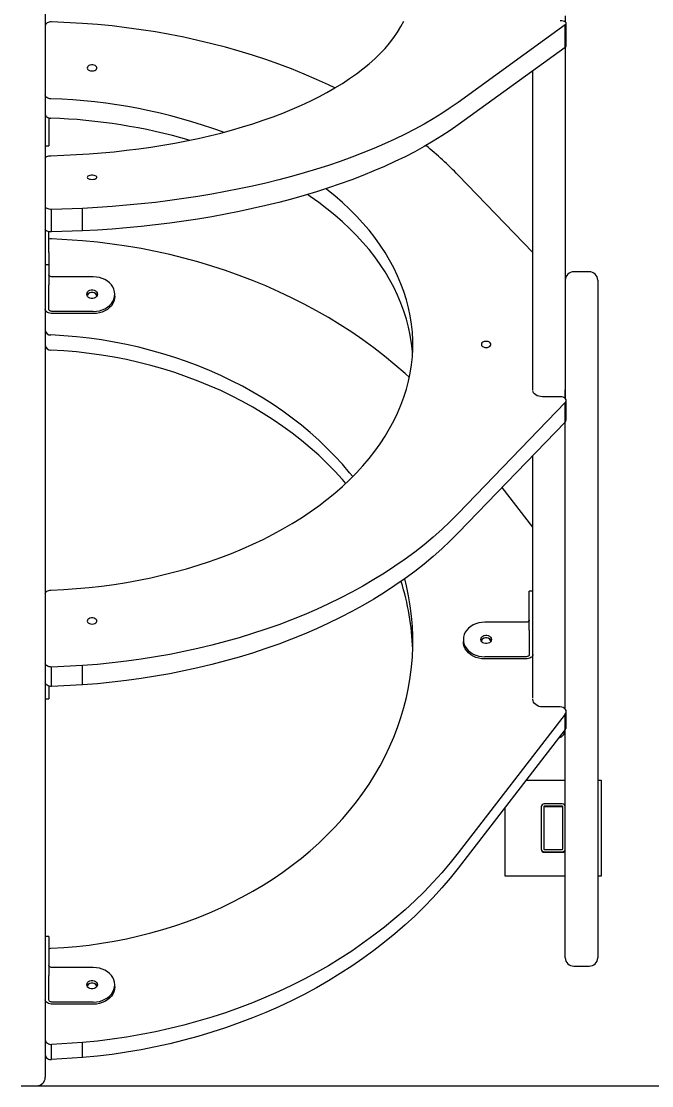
# Model space of a CAD drawing. Header units: millimetres. Extents: x -7447 to 8662, y -5576 to 6370.
# Drawn here: x -1865 to -1339, y -4091 to -3204 of the extents above; entities that cross this region are included whole.
import ezdxf

# ---------------------------------------------------------------- set-up
doc = ezdxf.new("R2010")
doc.units = ezdxf.units.MM
doc.layers.add('DIKOM_ОБЪЕКТ', color=7, linetype='Continuous')
doc.styles.add('style1', font='arial.ttf', dxfattribs={"width": 0.8})
doc.dimstyles.new('1-50', dxfattribs={"dimtxt": 300, "dimasz": 200, "dimexe": 100, "dimexo": 0, "dimgap": 100, "dimtad": 1, "dimdec": 0, "dimtxsty": 'style1', "dimcen": 0, "dimclrd": 7, "dimclre": 7, "dimadec": 1, "dimazin": 2, "dimtfac": 1, "dimtdec": 0, "dimtmove": 1, "dimatfit": 3, "dimfxl": 0, "dimlwd": 25, "dimlwe": 18, "dimarcsym": 0})

# ---------------------------------------------------------------- blocks, each defined once
blk = doc.blocks.new('*D11')
at = {"color": 7, "linetype": 'Continuous', "lineweight": 18, "transparency": 16777216}
for p, q in [((2045.4, 3512.26), (7772.09, 3512.26)), ((-1858.48, -4091.08), (7772.09, -4091.08))]:
    blk.add_line(p, q, dxfattribs=at)
at = {"color": 7, "linetype": 'Continuous', "lineweight": 25, "transparency": 16777216}
blk.add_line((7672.09, -3891.08), (7672.09, 3312.26), dxfattribs=at)
at = {"color": 7, "linetype": 'Continuous', "transparency": 16777216}
for points in [[(7638.76, 3312.26), (7705.42, 3312.26), (7672.09, 3512.26)], [(7638.76, -3891.08), (7705.42, -3891.08), (7672.09, -4091.08)]]:
    blk.add_solid(points, dxfattribs=at)
at = {"layer": 'Defpoints', "color": 0, "linetype": 'Continuous', "transparency": 16777216}
for p in [(2045.4, 3512.26), (7672.09, 3512.26), (-1858.48, -4091.08)]:
    blk.add_point(p, dxfattribs=at)
at = {"color": 0, "linetype": 'Continuous', "lineweight": 15, "transparency": 16777216, "insert": (7418.92, 3.22), "char_height": 300, "attachment_point": 5, "rotation": 90, "style": 'style1'}
blk.add_mtext('7600', dxfattribs=at)

msp = doc.modelspace()

# ---------------------------------------------------------------- linework, layer by layer
at = {"layer": 'DIKOM_ОБЪЕКТ', "color": 7, "linetype": 'Continuous', "lineweight": 15}
for p, q in [((-1844.98, -2968.97), (-1844.98, -3356.5)), ((-1411.5, -3199.53), (-1411.5, -3204.63)), ((-1813.84, -3205.78), (-1839.76, -3204.52)), ((-1411.52, -3207.05), (-1500.76, -3271.61)), ((-1411.52, -3225.84), (-1411.52, -3207.05)), ((-1410.71, -3224.62), (-1410.71, -3205.83)), ((-1411.52, -3225.84), (-1500.76, -3290.39)), ((-1411.5, -3225.82), (-1411.5, -3506.38)), ((-1439.05, -3245.75), (-1438.5, -3245.75)), ((-1438.5, -3506.38), (-1438.5, -3245.35)), ((-1841.98, -3284.52), (-1841.98, -3301.25)), ((-1844.98, -3307.72), (-1841.98, -3307.72)), ((-1841.98, -3301.25), (-1841.98, -3307.72)), ((-1438.5, -3396.87), (-1500.76, -3332.34)), ((-1844.98, -3356.5), (-1844.98, -3362.08)), ((-1813.84, -3359.94), (-1839.76, -3360.82)), ((-1839.76, -3379.6), (-1839.76, -3360.82)), ((-1813.84, -3378.73), (-1813.84, -3359.94)), ((-1844.98, -3362.08), (-1844.98, -3380.96)), ((-1841.98, -3396.66), (-1841.98, -3379.42)), ((-1813.84, -3378.73), (-1839.76, -3379.6)), ((-1844.98, -3380.96), (-1844.98, -3386.96)), ((-1844.98, -3386.96), (-1844.98, -3739.27)), ((-1813.84, -3386.94), (-1839.76, -3385.37)), ((-1841.98, -3396.66), (-1841.98, -3406.61)), ((-1844.98, -3406.61), (-1841.98, -3406.61)), ((-1841.98, -3406.61), (-1841.98, -3423.66)), ((-1391.5, -3412.8), (-1404.5, -3412.8)), ((-1841.98, -3444.06), (-1841.98, -3423.66)), ((-1804.98, -3417.06), (-1838.98, -3417.06)), ((-1384.5, -3419.8), (-1384.5, -3516.6)), ((-1786.98, -3433.26), (-1786.98, -3431.46)), ((-1804.98, -3445.86), (-1838.98, -3445.86)), ((-1804.98, -3447.66), (-1838.98, -3447.66)), ((-1438.5, -3511.17), (-1438.5, -3506.38)), ((-1411.5, -3506.38), (-1411.5, -3511.17)), ((-1411.5, -3516.6), (-1411.5, -3511.17)), ((-1411.5, -3511.17), (-1411.5, -3518.39)), ((-1415.71, -3516.92), (-1430.5, -3516.92)), ((-1411.5, -3518.39), (-1411.5, -3516.6)), ((-1410.71, -3536.24), (-1410.71, -3520.12)), ((-1384.5, -3516.6), (-1384.5, -3527.25)), ((-1411.52, -3521.87), (-1500.76, -3614.36)), ((-1411.52, -3537.99), (-1411.52, -3521.87)), ((-1384.5, -3527.25), (-1384.5, -3532.35)), ((-1411.52, -3537.99), (-1500.76, -3630.48)), ((-1411.5, -3764.56), (-1411.5, -3537.97)), ((-1384.5, -3532.35), (-1384.5, -3764.56)), ((-1438.5, -3764.56), (-1438.5, -3565.95)), ((-1438.5, -3625.52), (-1464.06, -3592.45)), ((-1438.5, -3679.01), (-1441.5, -3679.01)), ((-1441.5, -3686.21), (-1441.5, -3679.01)), ((-1441.5, -3711.41), (-1441.5, -3686.21)), ((-1444.5, -3704.82), (-1478.5, -3704.82)), ((-1441.5, -3711.41), (-1441.5, -3731.81)), ((-1496.5, -3719.22), (-1496.5, -3721.02)), ((-1444.5, -3733.62), (-1478.5, -3733.62)), ((-1844.98, -3739.27), (-1844.98, -3744.08)), ((-1813.84, -3740.92), (-1839.76, -3742.18)), ((-1839.76, -3758.3), (-1839.76, -3742.18)), ((-1813.84, -3757.05), (-1813.84, -3740.92)), ((-1444.5, -3735.42), (-1478.5, -3735.42)), ((-1844.98, -3744.08), (-1844.98, -3760.24)), ((-1844.98, -3760.24), (-1844.98, -3765.47)), ((-1841.98, -3758.04), (-1841.98, -3762.19)), ((-1813.84, -3757.05), (-1839.76, -3758.3)), ((-1844.98, -3765.47), (-1844.98, -4055.38)), ((-1844.98, -3768.65), (-1841.98, -3768.65)), ((-1841.98, -3762.19), (-1841.98, -3768.65)), ((-1438.5, -3768.23), (-1438.5, -3764.56)), ((-1411.5, -3768.23), (-1411.5, -3764.56)), ((-1411.5, -3777.26), (-1411.5, -3768.23)), ((-1384.5, -3764.56), (-1384.5, -3768.23)), ((-1384.5, -3768.23), (-1384.5, -3782.61)), ((-1415.71, -3775.41), (-1430.5, -3775.41)), ((-1411.52, -3781.59), (-1500.76, -3897.07)), ((-1411.52, -3794.19), (-1411.52, -3781.59)), ((-1410.71, -3792.01), (-1410.71, -3779.41)), ((-1384.5, -3782.61), (-1384.5, -3975.19)), ((-1411.52, -3794.19), (-1500.76, -3909.67)), ((-1411.5, -3975.19), (-1411.5, -3794.17)), ((-1411.5, -3794.17), (-1411.5, -3794.42)), ((-1444.26, -3836.56), (-1411.5, -3836.56)), ((-1384.5, -3836.56), (-1381.5, -3836.56)), ((-1381.5, -3836.56), (-1381.5, -3916.56)), ((-1414, -3856.23), (-1429, -3856.23)), ((-1414, -3858.23), (-1429, -3858.23)), ((-1461.5, -3916.56), (-1461.5, -3858.87)), ((-1431.5, -3858.73), (-1431.5, -3893.73)), ((-1429.5, -3858.73), (-1429.5, -3893.73)), ((-1414, -3858.56), (-1429, -3858.56)), ((-1413.5, -3893.73), (-1413.5, -3858.73)), ((-1431.5, -3893.73), (-1431.5, -3894.06)), ((-1429, -3894.23), (-1414, -3894.23)), ((-1429, -3896.23), (-1414, -3896.23)), ((-1429, -3896.56), (-1414, -3896.56)), ((-1411.5, -3916.56), (-1461.5, -3916.56)), ((-1461.5, -3916.57), (-1461.5, -3916.56)), ((-1411.5, -3916.57), (-1461.5, -3916.57)), ((-1381.5, -3916.56), (-1384.5, -3916.56)), ((-1381.5, -3916.57), (-1384.5, -3916.57)), ((-1381.5, -3916.57), (-1381.5, -3916.56)), ((-1841.98, -3966.77), (-1844.98, -3966.77)), ((-1841.98, -3966.77), (-1841.98, -3973.97)), ((-1841.98, -3973.97), (-1841.98, -3999.17)), ((-1411.5, -3984.46), (-1411.5, -3975.19)), ((-1384.5, -3975.19), (-1384.5, -3984.46)), ((-1404.5, -3991.46), (-1391.5, -3991.46)), ((-1841.98, -4019.57), (-1841.98, -3999.17)), ((-1804.98, -3992.57), (-1838.98, -3992.57)), ((-1786.98, -4008.77), (-1786.98, -4006.97)), ((-1804.98, -4021.37), (-1838.98, -4021.37)), ((-1804.98, -4023.17), (-1838.98, -4023.17)), ((-1844.98, -4055.38), (-1844.98, -4059.05)), ((-1844.98, -4059.05), (-1844.98, -4073.47)), ((-1813.84, -4055.1), (-1839.76, -4056.66)), ((-1839.76, -4069.27), (-1839.76, -4056.66)), ((-1813.84, -4067.7), (-1813.84, -4055.1)), ((-1813.84, -4067.7), (-1839.76, -4069.27)), ((-1844.98, -4073.47), (-1844.98, -4084.08)), ((-1864.98, -4091.08), (-1851.98, -4091.08))]:
    msp.add_line(p, q, dxfattribs=at)
at = {"layer": 'DIKOM_ОБЪЕКТ', "color": 7, "linetype": 'Continuous', "lineweight": 15, "flags": 128}
for points in [[(-1839.76, -3204.52), (-1840.76, -3204.56), (-1841.74, -3204.72), (-1842.64, -3205.01), (-1843.44, -3205.41), (-1844.09, -3205.9), (-1844.58, -3206.46), (-1844.88, -3207.08), (-1844.98, -3207.72)], [(-1840.27, -3316.05), (-1829.65, -3315.7), (-1819.07, -3315.19), (-1808.53, -3314.53), (-1798.05, -3313.7), (-1787.63, -3312.72), (-1777.29, -3311.59), (-1767.05, -3310.31), (-1756.9, -3308.87), (-1746.86, -3307.28), (-1736.95, -3305.55), (-1727.18, -3303.66), (-1717.55, -3301.64), (-1708.07, -3299.47), (-1698.76, -3297.16), (-1689.63, -3294.71), (-1680.69, -3292.13), (-1671.94, -3289.42), (-1663.4, -3286.58), (-1655.08, -3283.62), (-1646.98, -3280.53), (-1639.11, -3277.32), (-1631.49, -3274), (-1624.12, -3270.57), (-1617, -3267.02), (-1610.16, -3263.38), (-1603.59, -3259.64), (-1597.3, -3255.79), (-1591.3, -3251.86), (-1585.6, -3247.84), (-1580.2, -3243.74), (-1575.1, -3239.56), (-1570.32, -3235.31), (-1565.86, -3230.99), (-1561.73, -3226.6), (-1557.92, -3222.16), (-1554.44, -3217.66), (-1551.3, -3213.11), (-1548.51, -3208.52), (-1546.05, -3203.89)], [(-1603.6, -3259.65), (-1608.97, -3257.06), (-1619.02, -3252.45), (-1629.28, -3248.03), (-1639.73, -3243.8), (-1650.38, -3239.78), (-1661.2, -3235.95), (-1672.19, -3232.33), (-1683.35, -3228.91), (-1694.65, -3225.71), (-1706.1, -3222.72), (-1717.68, -3219.94), (-1729.38, -3217.39), (-1741.19, -3215.05), (-1753.1, -3212.94), (-1765.11, -3211.05), (-1777.19, -3209.39), (-1789.35, -3207.96), (-1801.57, -3206.75), (-1813.84, -3205.78)], [(-1411.52, -3207.05), (-1410.95, -3206.51), (-1410.72, -3205.92), (-1410.84, -3205.33), (-1411.32, -3204.77), (-1412.11, -3204.28), (-1413.16, -3203.91), (-1414.39, -3203.68), (-1415.71, -3203.6)], [(-1805.98, -3245.44), (-1804.8, -3245.33), (-1803.73, -3245), (-1802.85, -3244.48), (-1802.26, -3243.82), (-1801.99, -3243.07), (-1802.08, -3242.31), (-1802.52, -3241.6), (-1803.26, -3241), (-1804.25, -3240.57), (-1805.39, -3240.35), (-1806.58, -3240.35), (-1807.72, -3240.57), (-1808.7, -3241), (-1809.45, -3241.6), (-1809.88, -3242.31), (-1809.97, -3243.07), (-1809.7, -3243.82), (-1809.11, -3244.48), (-1808.23, -3245), (-1807.16, -3245.33), (-1805.98, -3245.44)], [(-1840.27, -3268.66), (-1841.2, -3268.57), (-1842.09, -3268.37), (-1842.91, -3268.06), (-1843.62, -3267.66), (-1844.2, -3267.18), (-1844.63, -3266.64), (-1844.89, -3266.06), (-1844.98, -3265.46)], [(-1500.76, -3271.61), (-1507.41, -3276.26), (-1514.37, -3280.83), (-1521.63, -3285.31), (-1529.17, -3289.69), (-1537, -3293.97), (-1545.1, -3298.14), (-1553.48, -3302.21), (-1562.11, -3306.16), (-1571.01, -3310), (-1580.15, -3313.72), (-1589.53, -3317.32), (-1599.14, -3320.8), (-1608.97, -3324.15), (-1619.02, -3327.37), (-1629.28, -3330.45), (-1639.73, -3333.4), (-1650.38, -3336.21), (-1661.2, -3338.88), (-1672.19, -3341.41), (-1683.35, -3343.79), (-1694.65, -3346.03), (-1706.1, -3348.12), (-1717.68, -3350.05), (-1729.38, -3351.84), (-1741.19, -3353.47), (-1753.1, -3354.94), (-1765.11, -3356.26), (-1777.19, -3357.42), (-1789.35, -3358.42), (-1801.57, -3359.26), (-1813.84, -3359.94)], [(-1844.98, -3281.58), (-1844.89, -3282.19), (-1844.63, -3282.77), (-1844.2, -3283.31), (-1843.62, -3283.78), (-1842.91, -3284.18), (-1842.09, -3284.49), (-1841.2, -3284.69), (-1840.27, -3284.78)], [(-1500.76, -3290.39), (-1507.41, -3295.05), (-1514.37, -3299.62), (-1521.63, -3304.09), (-1529.17, -3308.47), (-1537, -3312.75), (-1545.1, -3316.92), (-1553.48, -3320.99), (-1562.11, -3324.94), (-1571.01, -3328.78), (-1580.15, -3332.51), (-1589.53, -3336.11), (-1599.14, -3339.58), (-1608.97, -3342.93), (-1619.02, -3346.15), (-1629.28, -3349.23), (-1639.73, -3352.18), (-1650.38, -3355), (-1661.2, -3357.67), (-1672.19, -3360.19), (-1683.35, -3362.58), (-1694.65, -3364.81), (-1706.1, -3366.9), (-1717.68, -3368.84), (-1729.38, -3370.62), (-1741.19, -3372.25), (-1753.1, -3373.72), (-1765.11, -3375.04), (-1777.19, -3376.2), (-1789.35, -3377.2), (-1801.57, -3378.04), (-1813.84, -3378.73)], [(-1844.98, -3318.29), (-1844.89, -3317.86), (-1844.63, -3317.46), (-1844.2, -3317.08), (-1843.62, -3316.75), (-1842.91, -3316.47), (-1842.09, -3316.26), (-1841.2, -3316.12), (-1840.27, -3316.05)], [(-1805.98, -3335.83), (-1804.8, -3335.75), (-1803.73, -3335.52), (-1802.85, -3335.16), (-1802.26, -3334.7), (-1801.99, -3334.18), (-1802.08, -3333.65), (-1802.52, -3333.15), (-1803.26, -3332.73), (-1804.25, -3332.43), (-1805.39, -3332.28), (-1806.58, -3332.28), (-1807.72, -3332.43), (-1808.7, -3332.73), (-1809.45, -3333.15), (-1809.88, -3333.65), (-1809.97, -3334.18), (-1809.7, -3334.7), (-1809.11, -3335.16), (-1808.23, -3335.52), (-1807.16, -3335.75), (-1805.98, -3335.83)], [(-1840.27, -3678.04), (-1829.65, -3677.54), (-1819.07, -3676.81), (-1808.53, -3675.85), (-1798.05, -3674.67), (-1787.63, -3673.27), (-1777.29, -3671.65), (-1767.05, -3669.81), (-1756.9, -3667.75), (-1746.86, -3665.47), (-1736.95, -3662.98), (-1727.18, -3660.29), (-1717.55, -3657.38), (-1708.07, -3654.28), (-1698.76, -3650.97), (-1689.63, -3647.46), (-1680.69, -3643.77), (-1671.94, -3639.88), (-1663.4, -3635.81), (-1655.08, -3631.56), (-1646.98, -3627.14), (-1639.11, -3622.55), (-1631.49, -3617.79), (-1624.12, -3612.87), (-1617, -3607.79), (-1610.16, -3602.57), (-1603.59, -3597.21), (-1597.3, -3591.7), (-1591.3, -3586.07), (-1585.6, -3580.31), (-1580.2, -3574.44), (-1575.1, -3568.45), (-1570.32, -3562.35), (-1565.86, -3556.16), (-1561.73, -3549.88), (-1557.92, -3543.51), (-1554.44, -3537.06), (-1551.3, -3530.55), (-1548.51, -3523.97), (-1546.05, -3517.33), (-1543.94, -3510.65), (-1542.18, -3503.92), (-1540.77, -3497.16), (-1539.7, -3490.38), (-1539, -3483.57), (-1538.64, -3476.76), (-1538.64, -3469.94), (-1539, -3463.12), (-1539.7, -3456.32), (-1540.77, -3449.53), (-1542.18, -3442.77), (-1543.94, -3436.05), (-1546.05, -3429.36), (-1548.51, -3422.73), (-1551.3, -3416.15), (-1554.44, -3409.63), (-1557.92, -3403.19), (-1561.73, -3396.82), (-1565.86, -3390.54), (-1570.32, -3384.34), (-1575.1, -3378.25), (-1580.2, -3372.26), (-1585.6, -3366.39), (-1591.3, -3360.63), (-1597.3, -3355), (-1603.59, -3349.49), (-1610.16, -3344.13), (-1610.88, -3343.56)], [(-1538.85, -3481.41), (-1539, -3479.25), (-1539.7, -3472.44), (-1540.77, -3465.66), (-1542.18, -3458.9), (-1543.94, -3452.17), (-1546.05, -3445.49), (-1548.51, -3438.85), (-1551.3, -3432.27), (-1554.44, -3425.76), (-1557.92, -3419.31), (-1561.73, -3412.94), (-1565.86, -3406.66), (-1570.32, -3400.47), (-1575.1, -3394.37), (-1580.2, -3388.39), (-1585.6, -3382.51), (-1591.3, -3376.75), (-1597.3, -3371.12), (-1603.59, -3365.62), (-1610.16, -3360.25), (-1617, -3355.03), (-1624.12, -3349.96), (-1626.41, -3348.39)], [(-1839.76, -3360.82), (-1840.76, -3360.79), (-1841.74, -3360.68), (-1842.64, -3360.48), (-1843.44, -3360.2), (-1844.09, -3359.86), (-1844.58, -3359.46), (-1844.88, -3359.03), (-1844.98, -3358.59)], [(-1839.76, -3379.6), (-1840.76, -3379.58), (-1841.74, -3379.46), (-1842.64, -3379.26), (-1843.44, -3378.98), (-1844.09, -3378.64), (-1844.58, -3378.25), (-1844.88, -3377.82), (-1844.98, -3377.37)], [(-1541.48, -3500.78), (-1545.1, -3497.49), (-1553.48, -3490.22), (-1562.11, -3483.15), (-1571.01, -3476.28), (-1580.15, -3469.62), (-1589.53, -3463.18), (-1599.14, -3456.96), (-1608.97, -3450.97), (-1619.02, -3445.21), (-1629.28, -3439.69), (-1639.73, -3434.42), (-1650.38, -3429.39), (-1661.2, -3424.61), (-1672.19, -3420.09), (-1683.35, -3415.82), (-1694.65, -3411.82), (-1706.1, -3408.09), (-1717.68, -3404.63), (-1729.38, -3401.44), (-1741.19, -3398.52), (-1753.1, -3395.88), (-1765.11, -3393.53), (-1777.19, -3391.45), (-1789.35, -3389.66), (-1801.57, -3388.15), (-1813.84, -3386.94)], [(-1838.98, -3417.06), (-1839.57, -3417.03), (-1840.13, -3416.93), (-1840.65, -3416.76), (-1841.1, -3416.54), (-1841.48, -3416.26), (-1841.75, -3415.95), (-1841.92, -3415.61), (-1841.98, -3415.26)], [(-1786.98, -3431.46), (-1787.16, -3429.41), (-1787.71, -3427.41), (-1788.61, -3425.48), (-1789.84, -3423.68), (-1791.38, -3422.03), (-1793.19, -3420.58), (-1795.25, -3419.35), (-1797.5, -3418.37), (-1799.91, -3417.65), (-1802.42, -3417.21), (-1804.98, -3417.06)], [(-1801.58, -3431.46), (-1801.76, -3432.45), (-1802.28, -3433.37), (-1803.1, -3434.12), (-1804.15, -3434.66), (-1805.35, -3434.95), (-1806.61, -3434.95), (-1807.81, -3434.66), (-1808.86, -3434.12), (-1809.68, -3433.37), (-1810.2, -3432.45), (-1810.38, -3431.46), (-1810.2, -3430.47), (-1809.68, -3429.56), (-1808.86, -3428.8), (-1807.81, -3428.26), (-1806.61, -3427.98), (-1805.35, -3427.98), (-1804.15, -3428.26), (-1803.1, -3428.8), (-1802.28, -3429.56), (-1801.76, -3430.47), (-1801.58, -3431.46)], [(-1810.23, -3432.36), (-1810.2, -3432.27), (-1809.68, -3431.36), (-1808.86, -3430.6), (-1807.81, -3430.06), (-1806.61, -3429.78), (-1805.35, -3429.78), (-1804.15, -3430.06), (-1803.1, -3430.6), (-1802.28, -3431.36), (-1801.76, -3432.27), (-1801.73, -3432.36)], [(-1802, -3432.96), (-1802.08, -3432.55), (-1802.52, -3431.66), (-1803.26, -3430.92), (-1804.25, -3430.38), (-1805.39, -3430.1), (-1806.58, -3430.1), (-1807.72, -3430.38), (-1808.7, -3430.92), (-1809.45, -3431.66), (-1809.88, -3432.55), (-1809.96, -3432.96)], [(-1804.98, -3445.86), (-1802.42, -3445.72), (-1799.91, -3445.28), (-1797.5, -3444.56), (-1795.25, -3443.58), (-1793.19, -3442.35), (-1791.38, -3440.89), (-1789.84, -3439.25), (-1788.61, -3437.44), (-1787.71, -3435.52), (-1787.16, -3433.51), (-1786.98, -3431.46)], [(-1786.98, -3433.26), (-1787.16, -3435.31), (-1787.71, -3437.32), (-1788.61, -3439.24), (-1789.84, -3441.05), (-1791.38, -3442.69), (-1793.19, -3444.15), (-1795.25, -3445.38), (-1797.5, -3446.36), (-1799.91, -3447.08), (-1802.42, -3447.52), (-1804.98, -3447.66)], [(-1838.98, -3447.66), (-1840.15, -3447.59), (-1841.28, -3447.39), (-1842.31, -3447.06), (-1843.22, -3446.61), (-1843.97, -3446.06), (-1844.52, -3445.44), (-1844.87, -3444.76), (-1844.98, -3444.06)], [(-1838.98, -3445.86), (-1839.57, -3445.83), (-1840.13, -3445.73), (-1840.65, -3445.56), (-1841.1, -3445.34), (-1841.48, -3445.06), (-1841.75, -3444.75), (-1841.92, -3444.41), (-1841.98, -3444.06)], [(-1588.7, -3583.49), (-1591.3, -3580.28), (-1597.3, -3573.24), (-1603.59, -3566.38), (-1610.16, -3559.68), (-1617, -3553.16), (-1624.12, -3546.82), (-1631.49, -3540.68), (-1639.11, -3534.74), (-1646.98, -3529), (-1655.08, -3523.48), (-1663.4, -3518.17), (-1671.94, -3513.09), (-1680.69, -3508.24), (-1689.63, -3503.62), (-1698.76, -3499.25), (-1708.07, -3495.12), (-1717.55, -3491.24), (-1727.18, -3487.61), (-1736.95, -3484.25), (-1746.86, -3481.14), (-1756.9, -3478.3), (-1767.05, -3475.73), (-1777.29, -3473.43), (-1787.63, -3471.4), (-1798.05, -3469.65), (-1808.53, -3468.18), (-1819.07, -3466.99), (-1829.65, -3466.08), (-1840.27, -3465.45)], [(-1477.5, -3475.91), (-1476.32, -3475.8), (-1475.25, -3475.47), (-1474.37, -3474.95), (-1473.78, -3474.29), (-1473.51, -3473.54), (-1473.6, -3472.78), (-1474.04, -3472.07), (-1474.78, -3471.47), (-1475.77, -3471.04), (-1476.91, -3470.82), (-1478.1, -3470.82), (-1479.24, -3471.04), (-1480.22, -3471.47), (-1480.97, -3472.07), (-1481.4, -3472.78), (-1481.49, -3473.54), (-1481.23, -3474.29), (-1480.63, -3474.95), (-1479.75, -3475.47), (-1478.68, -3475.8), (-1477.5, -3475.91)], [(-1594.47, -3589.1), (-1597.3, -3585.85), (-1603.59, -3578.98), (-1610.16, -3572.28), (-1617, -3565.76), (-1624.12, -3559.42), (-1631.49, -3553.28), (-1639.11, -3547.34), (-1646.98, -3541.6), (-1655.08, -3536.08), (-1663.4, -3530.77), (-1671.94, -3525.69), (-1680.69, -3520.84), (-1689.63, -3516.23), (-1698.76, -3511.85), (-1708.07, -3507.72), (-1717.55, -3503.84), (-1727.18, -3500.22), (-1736.95, -3496.85), (-1746.86, -3493.74), (-1756.9, -3490.9), (-1767.05, -3488.33), (-1777.29, -3486.03), (-1787.63, -3484.01), (-1798.05, -3482.26), (-1808.53, -3480.78), (-1819.07, -3479.59), (-1829.65, -3478.68), (-1840.27, -3478.05)], [(-1430.5, -3516.92), (-1432.06, -3516.82), (-1433.56, -3516.53), (-1434.95, -3516.05), (-1436.16, -3515.42), (-1437.15, -3514.64), (-1437.89, -3513.75), (-1438.35, -3512.79), (-1438.5, -3511.79)], [(-1411.52, -3521.87), (-1410.95, -3521.09), (-1410.72, -3520.25), (-1410.84, -3519.39), (-1411.32, -3518.59), (-1412.11, -3517.9), (-1413.16, -3517.37), (-1414.39, -3517.03), (-1415.71, -3516.92)], [(-1500.76, -3614.36), (-1507.41, -3621.03), (-1514.37, -3627.58), (-1521.63, -3633.99), (-1529.17, -3640.26), (-1537, -3646.39), (-1545.1, -3652.37), (-1553.48, -3658.2), (-1562.11, -3663.87), (-1571.01, -3669.37), (-1580.15, -3674.7), (-1589.53, -3679.86), (-1599.14, -3684.84), (-1608.97, -3689.64), (-1619.02, -3694.25), (-1629.28, -3698.67), (-1639.73, -3702.89), (-1650.38, -3706.92), (-1661.2, -3710.75), (-1672.19, -3714.37), (-1683.35, -3717.79), (-1694.65, -3720.99), (-1706.1, -3723.98), (-1717.68, -3726.75), (-1729.38, -3729.31), (-1741.19, -3731.64), (-1753.1, -3733.76), (-1765.11, -3735.64), (-1777.19, -3737.31), (-1789.35, -3738.74), (-1801.57, -3739.95), (-1813.84, -3740.92)], [(-1500.76, -3630.48), (-1507.41, -3637.15), (-1514.37, -3643.7), (-1521.63, -3650.11), (-1529.17, -3656.39), (-1537, -3662.52), (-1545.1, -3668.5), (-1553.48, -3674.32), (-1562.11, -3679.99), (-1571.01, -3685.49), (-1580.15, -3690.82), (-1589.53, -3695.98), (-1599.14, -3700.96), (-1608.97, -3705.76), (-1619.02, -3710.37), (-1629.28, -3714.79), (-1639.73, -3719.02), (-1650.38, -3723.05), (-1661.2, -3726.87), (-1672.19, -3730.5), (-1683.35, -3733.91), (-1694.65, -3737.11), (-1706.1, -3740.1), (-1717.68, -3742.88), (-1729.38, -3745.43), (-1741.19, -3747.77), (-1753.1, -3749.88), (-1765.11, -3751.77), (-1777.19, -3753.43), (-1789.35, -3754.86), (-1801.57, -3756.07), (-1813.84, -3757.05)], [(-1840.27, -3976.58), (-1829.65, -3975.95), (-1819.07, -3975.04), (-1808.53, -3973.85), (-1798.05, -3972.38), (-1787.63, -3970.63), (-1777.29, -3968.6), (-1767.05, -3966.3), (-1756.9, -3963.73), (-1746.86, -3960.89), (-1736.95, -3957.79), (-1727.18, -3954.42), (-1717.55, -3950.79), (-1708.07, -3946.91), (-1698.76, -3942.78), (-1689.63, -3938.41), (-1680.69, -3933.79), (-1671.94, -3928.94), (-1663.4, -3923.86), (-1655.08, -3918.56), (-1646.98, -3913.03), (-1639.11, -3907.3), (-1631.49, -3901.35), (-1624.12, -3895.21), (-1617, -3888.88), (-1610.16, -3882.36), (-1603.59, -3875.66), (-1597.3, -3868.79), (-1591.3, -3861.75), (-1585.6, -3854.56), (-1580.2, -3847.23), (-1575.1, -3839.75), (-1570.32, -3832.14), (-1565.86, -3824.41), (-1561.73, -3816.57), (-1557.92, -3808.62), (-1554.44, -3800.57), (-1551.3, -3792.43), (-1548.51, -3784.22), (-1546.05, -3775.93), (-1543.94, -3767.59), (-1542.18, -3759.19), (-1540.77, -3750.75), (-1539.7, -3742.28), (-1539, -3733.78), (-1538.64, -3725.27), (-1538.64, -3716.76), (-1539, -3708.25), (-1539.7, -3699.75), (-1540.77, -3691.28), (-1542.18, -3682.84), (-1543.94, -3674.44), (-1545.36, -3668.68)], [(-1844.98, -3681.24), (-1844.89, -3680.63), (-1844.63, -3680.05), (-1844.2, -3679.52), (-1843.62, -3679.04), (-1842.91, -3678.64), (-1842.09, -3678.33), (-1841.2, -3678.13), (-1840.27, -3678.04)], [(-1805.98, -3706.38), (-1804.8, -3706.27), (-1803.73, -3705.94), (-1802.85, -3705.42), (-1802.26, -3704.75), (-1801.99, -3704.01), (-1802.08, -3703.25), (-1802.52, -3702.54), (-1803.26, -3701.94), (-1804.25, -3701.51), (-1805.39, -3701.28), (-1806.58, -3701.28), (-1807.72, -3701.51), (-1808.7, -3701.94), (-1809.45, -3702.54), (-1809.88, -3703.25), (-1809.97, -3704.01), (-1809.7, -3704.75), (-1809.11, -3705.42), (-1808.23, -3705.94), (-1807.16, -3706.27), (-1805.98, -3706.38)], [(-1478.5, -3704.82), (-1481.06, -3704.96), (-1483.57, -3705.4), (-1485.98, -3706.12), (-1488.23, -3707.1), (-1490.29, -3708.33), (-1492.11, -3709.79), (-1493.64, -3711.43), (-1494.88, -3713.23), (-1495.77, -3715.16), (-1496.32, -3717.17), (-1496.5, -3719.22)], [(-1441.5, -3703.02), (-1441.56, -3703.37), (-1441.73, -3703.71), (-1442.01, -3704.02), (-1442.38, -3704.29), (-1442.83, -3704.51), (-1443.35, -3704.68), (-1443.92, -3704.78), (-1444.5, -3704.82)], [(-1473.1, -3719.22), (-1473.28, -3720.21), (-1473.8, -3721.12), (-1474.62, -3721.88), (-1475.67, -3722.42), (-1476.88, -3722.7), (-1478.13, -3722.7), (-1479.33, -3722.42), (-1480.38, -3721.88), (-1481.2, -3721.12), (-1481.72, -3720.21), (-1481.9, -3719.22), (-1481.72, -3718.22), (-1481.2, -3717.31), (-1480.38, -3716.56), (-1479.33, -3716.01), (-1478.13, -3715.73), (-1476.88, -3715.73), (-1475.67, -3716.01), (-1474.62, -3716.56), (-1473.8, -3717.31), (-1473.28, -3718.22), (-1473.1, -3719.22)], [(-1496.5, -3719.22), (-1496.32, -3721.27), (-1495.77, -3723.27), (-1494.88, -3725.2), (-1493.64, -3727), (-1492.11, -3728.65), (-1490.29, -3730.1), (-1488.23, -3731.33), (-1485.98, -3732.31), (-1483.57, -3733.03), (-1481.06, -3733.47), (-1478.5, -3733.62)], [(-1478.5, -3735.42), (-1481.06, -3735.27), (-1483.57, -3734.83), (-1485.98, -3734.11), (-1488.23, -3733.13), (-1490.29, -3731.9), (-1492.11, -3730.45), (-1493.64, -3728.8), (-1494.88, -3727), (-1495.77, -3725.07), (-1496.32, -3723.07), (-1496.5, -3721.02)], [(-1481.76, -3720.12), (-1481.72, -3720.02), (-1481.2, -3719.11), (-1480.38, -3718.36), (-1479.33, -3717.81), (-1478.13, -3717.53), (-1476.88, -3717.53), (-1475.67, -3717.81), (-1474.62, -3718.36), (-1473.8, -3719.11), (-1473.28, -3720.02), (-1473.25, -3720.12)], [(-1473.52, -3720.71), (-1473.6, -3720.3), (-1474.04, -3719.42), (-1474.78, -3718.67), (-1475.77, -3718.13), (-1476.91, -3717.85), (-1478.1, -3717.85), (-1479.24, -3718.13), (-1480.22, -3718.67), (-1480.97, -3719.42), (-1481.4, -3720.3), (-1481.48, -3720.71)], [(-1441.5, -3731.81), (-1441.56, -3732.17), (-1441.73, -3732.5), (-1442.01, -3732.82), (-1442.38, -3733.09), (-1442.83, -3733.31), (-1443.35, -3733.48), (-1443.92, -3733.58), (-1444.5, -3733.62)], [(-1438.5, -3731.81), (-1438.62, -3732.52), (-1438.96, -3733.19), (-1439.51, -3733.82), (-1440.26, -3734.36), (-1441.17, -3734.81), (-1442.21, -3735.14), (-1443.33, -3735.35), (-1444.5, -3735.42)], [(-1839.76, -3742.18), (-1840.76, -3742.14), (-1841.74, -3741.98), (-1842.64, -3741.69), (-1843.44, -3741.29), (-1844.09, -3740.8), (-1844.58, -3740.24), (-1844.88, -3739.62), (-1844.98, -3738.98)], [(-1839.76, -3758.3), (-1840.76, -3758.27), (-1841.74, -3758.1), (-1842.64, -3757.81), (-1843.44, -3757.42), (-1844.09, -3756.93), (-1844.58, -3756.36), (-1844.88, -3755.74), (-1844.98, -3755.1)], [(-1430.5, -3775.41), (-1432.06, -3775.29), (-1433.56, -3774.93), (-1434.95, -3774.34), (-1436.16, -3773.54), (-1437.15, -3772.57), (-1437.89, -3771.46), (-1438.35, -3770.26), (-1438.5, -3769.01)], [(-1411.52, -3781.59), (-1410.95, -3780.62), (-1410.72, -3779.57), (-1410.84, -3778.5), (-1411.32, -3777.5), (-1412.11, -3776.64), (-1413.16, -3775.98), (-1414.39, -3775.56), (-1415.71, -3775.41)], [(-1500.76, -3897.07), (-1507.41, -3905.4), (-1514.37, -3913.58), (-1521.63, -3921.58), (-1529.17, -3929.42), (-1537, -3937.07), (-1545.1, -3944.54), (-1553.48, -3951.81), (-1562.11, -3958.89), (-1571.01, -3965.76), (-1580.15, -3972.41), (-1589.53, -3978.85), (-1599.14, -3985.07), (-1608.97, -3991.06), (-1619.02, -3996.82), (-1629.28, -4002.34), (-1639.73, -4007.62), (-1650.38, -4012.65), (-1661.2, -4017.42), (-1672.19, -4021.95), (-1683.35, -4026.21), (-1694.65, -4030.21), (-1706.1, -4033.94), (-1717.68, -4037.41), (-1729.38, -4040.6), (-1741.19, -4043.51), (-1753.1, -4046.15), (-1765.11, -4048.51), (-1777.19, -4050.58), (-1789.35, -4052.37), (-1801.57, -4053.88), (-1813.84, -4055.1)], [(-1500.76, -3909.67), (-1507.41, -3918.01), (-1514.37, -3926.18), (-1521.63, -3934.19), (-1529.17, -3942.02), (-1537, -3949.67), (-1545.1, -3957.14), (-1553.48, -3964.41), (-1562.11, -3971.49), (-1571.01, -3978.36), (-1580.15, -3985.01), (-1589.53, -3991.45), (-1599.14, -3997.67), (-1608.97, -4003.66), (-1619.02, -4009.42), (-1629.28, -4014.94), (-1639.73, -4020.22), (-1650.38, -4025.25), (-1661.2, -4030.02), (-1672.19, -4034.55), (-1683.35, -4038.81), (-1694.65, -4042.81), (-1706.1, -4046.54), (-1717.68, -4050.01), (-1729.38, -4053.2), (-1741.19, -4056.11), (-1753.1, -4058.75), (-1765.11, -4061.11), (-1777.19, -4063.18), (-1789.35, -4064.97), (-1801.57, -4066.48), (-1813.84, -4067.7)], [(-1841.98, -3976.91), (-1841.2, -3976.7), (-1840.27, -3976.58)], [(-1838.98, -3992.57), (-1839.57, -3992.54), (-1840.13, -3992.43), (-1840.65, -3992.27), (-1841.1, -3992.04), (-1841.48, -3991.77), (-1841.75, -3991.46), (-1841.92, -3991.12), (-1841.98, -3990.77)], [(-1786.98, -4006.97), (-1787.16, -4004.92), (-1787.71, -4002.91), (-1788.61, -4000.99), (-1789.84, -3999.18), (-1791.38, -3997.54), (-1793.19, -3996.09), (-1795.25, -3994.86), (-1797.5, -3993.87), (-1799.91, -3993.15), (-1802.42, -3992.72), (-1804.98, -3992.57)], [(-1801.58, -4006.97), (-1801.76, -4007.96), (-1802.28, -4008.87), (-1803.1, -4009.63), (-1804.15, -4010.17), (-1805.35, -4010.45), (-1806.61, -4010.45), (-1807.81, -4010.17), (-1808.86, -4009.63), (-1809.68, -4008.87), (-1810.2, -4007.96), (-1810.38, -4006.97), (-1810.2, -4005.98), (-1809.68, -4005.07), (-1808.86, -4004.31), (-1807.81, -4003.77), (-1806.61, -4003.49), (-1805.35, -4003.49), (-1804.15, -4003.77), (-1803.1, -4004.31), (-1802.28, -4005.07), (-1801.76, -4005.98), (-1801.58, -4006.97)], [(-1810.23, -4007.87), (-1810.2, -4007.78), (-1809.68, -4006.87), (-1808.86, -4006.11), (-1807.81, -4005.57), (-1806.61, -4005.29), (-1805.35, -4005.29), (-1804.15, -4005.57), (-1803.1, -4006.11), (-1802.28, -4006.87), (-1801.76, -4007.78), (-1801.73, -4007.87)], [(-1802, -4008.47), (-1802.08, -4008.06), (-1802.52, -4007.17), (-1803.26, -4006.42), (-1804.25, -4005.89), (-1805.39, -4005.61), (-1806.58, -4005.61), (-1807.72, -4005.89), (-1808.7, -4006.42), (-1809.45, -4007.17), (-1809.88, -4008.06), (-1809.96, -4008.47)], [(-1804.98, -4021.37), (-1802.42, -4021.22), (-1799.91, -4020.78), (-1797.5, -4020.07), (-1795.25, -4019.08), (-1793.19, -4017.85), (-1791.38, -4016.4), (-1789.84, -4014.75), (-1788.61, -4012.95), (-1787.71, -4011.03), (-1787.16, -4009.02), (-1786.98, -4006.97)], [(-1786.98, -4008.77), (-1787.16, -4010.82), (-1787.71, -4012.83), (-1788.61, -4014.75), (-1789.84, -4016.55), (-1791.38, -4018.2), (-1793.19, -4019.65), (-1795.25, -4020.88), (-1797.5, -4021.87), (-1799.91, -4022.59), (-1802.42, -4023.02), (-1804.98, -4023.17)], [(-1838.98, -4023.17), (-1840.15, -4023.1), (-1841.28, -4022.89), (-1842.31, -4022.56), (-1843.22, -4022.11), (-1843.97, -4021.57), (-1844.52, -4020.95), (-1844.87, -4020.27), (-1844.98, -4019.57)], [(-1838.98, -4021.37), (-1839.57, -4021.33), (-1840.13, -4021.23), (-1840.65, -4021.06), (-1841.1, -4020.84), (-1841.48, -4020.57), (-1841.75, -4020.26), (-1841.92, -4019.92), (-1841.98, -4019.57)]]:
    msp.add_lwpolyline(points, dxfattribs=at)
at = {"layer": 'DIKOM_ОБЪЕКТ', "color": 7, "linetype": 'Continuous', "lineweight": 15}
for centre, radius, start, end in [((-1412.17, -3224.53), 1.46, 296.49548, 356.44583), ((-1854.69, -3727.1), 458.67, 69.8262, 88.1984), ((-1856.13, -3754.7), 470.19, 73.79364, 88.06698), ((-1723.08, -3547.65), 309.49, 44.08261, 50.85325), ((-1839.99, -3391.43), 6.07, 87.76551, 109.12), ((-1404.5, -3419.8), 7, 90, 180), ((-1391.5, -3419.8), 7, 0, 90), ((-1840.49, -3460.94), 4.52, 186.599, 272.85939), ((-1840.49, -3473.54), 4.52, 186.60265, 272.85911), ((-1413.1, -3536.2), 2.39, 311.47918, 358.87925), ((-1747.19, -3733.97), 208.6, 1.82677, 17.62157), ((-1418.5, -3794.42), 7, 282.63381, 0), ((-1414.12, -3791.99), 3.41, 319.73336, 359.61139), ((-1429, -3858.73), 2.5, 90.01445, 179.98692), ((-1429, -3858.73), 0.5, 90.00011, 179.96914), ((-1414, -3858.73), 2.5, 0.01377, 89.98487), ((-1414, -3858.73), 0.5, 0.026, 90.00133), ((-1429, -3859.06), 0.5, 89.94525, 180.02401), ((-1414, -3859.06), 0.499, 359.97114, 90.05619), ((-1429, -3893.73), 2.5, 180.01308, 269.98555), ((-1429, -3893.73), 0.5, 180.03086, 269.99989), ((-1414, -3893.73), 2.5, 270.01513, 359.98623), ((-1414, -3893.73), 0.5, 269.99867, 359.974), ((-1429, -3894.06), 2.5, 179.99134, 270.0073), ((-1414, -3894.06), 2.5, 269.99339, 0.00798), ((-1404.5, -3984.46), 7, 180, 270), ((-1391.5, -3984.46), 7, 270, 0), ((-1840.39, -4052.07), 4.63, 187.38693, 277.77779), ((-1840.38, -4064.67), 4.63, 187.39307, 277.77164), ((-1851.98, -4084.08), 7, 270, 0)]:
    msp.add_arc(centre, radius, start, end, dxfattribs=at)

# ---------------------------------------------------------------- dimensions: what is measured, and where the dimension line sits
at = {"color": 7, "linetype": 'Continuous', "lineweight": 15}
dim = msp.add_linear_dim(base=(7672.09, 3512.26), p1=(-1858.48, -4091.08), p2=(2045.4, 3512.26), angle=270, text='7600', dimstyle='1-50', dxfattribs=at)
dim.commit()
dim.dimension.update_dxf_attribs({"geometry": '*D11', "text_midpoint": (7672.09, 3.22), "dimtype": 160})

doc.saveas('drawing.dxf')
